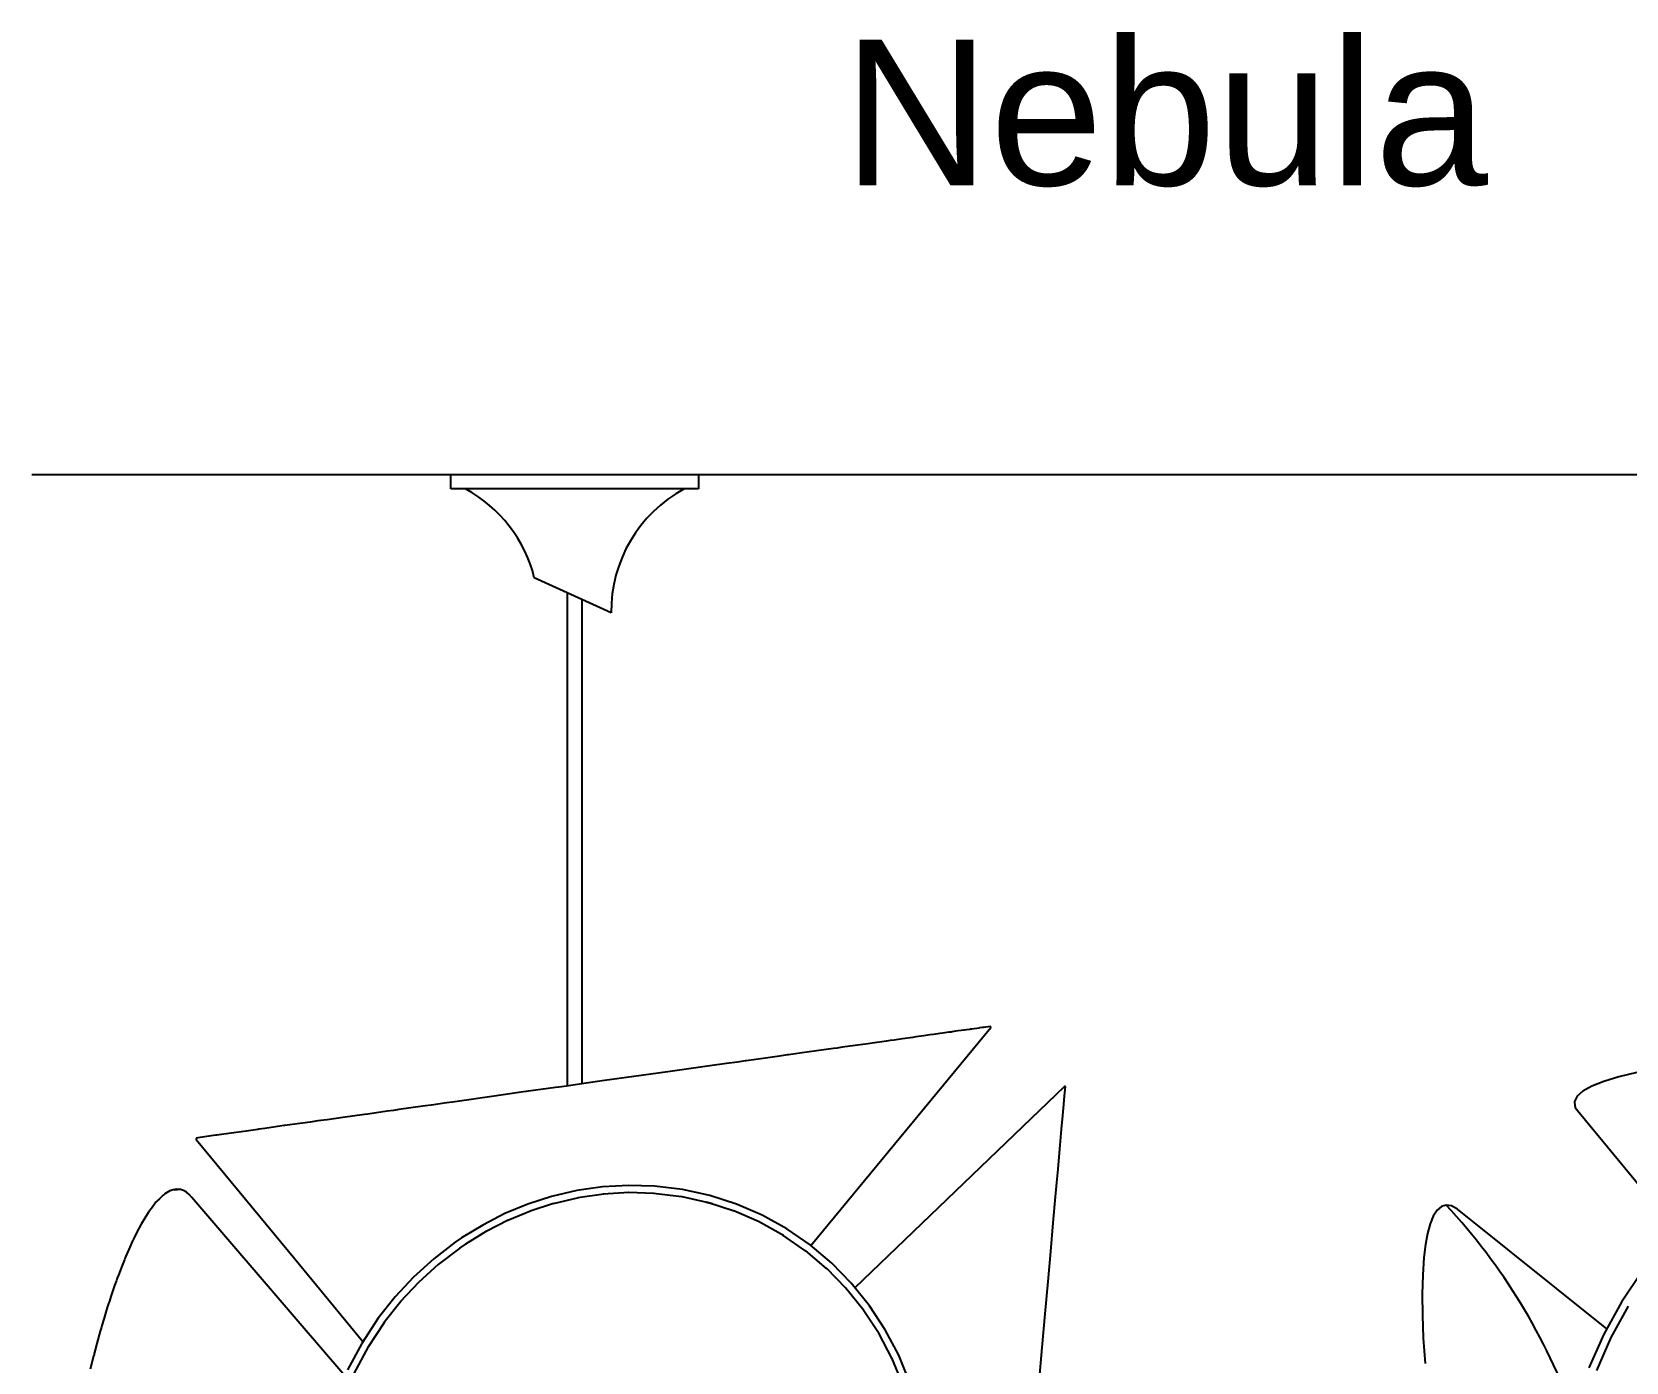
# Model space of a CAD drawing. Header units: millimetres. Extents: x 112 to 8820, y -2365 to 5002.
# Drawn here: x 118 to 1212, y 4062 to 4976 of the extents above; entities that cross this region are included whole.
import ezdxf

# ---------------------------------------------------------------- set-up
doc = ezdxf.new("R2010")
doc.units = ezdxf.units.MM
doc.layers.add('FLOS', color=30, linetype='Continuous')
doc.styles.get("Standard").update_dxf_attribs({"font": 'arial.ttf'})

# ---------------------------------------------------------------- blocks, each defined once
blk = doc.blocks.new('NEBULA_EL_frontal')
for p, q in [((3.62, 150.83), (20.62, 150.83)), ((3.62, 149.83), (3.62, 150.83)), ((20.62, 150.83), (20.62, 149.83)), ((20.62, 149.83), (3.62, 149.83)), ((14.62, 141.33), (9.34, 143.74)), ((11.62, 108.85), (11.62, 142.69)), ((12.62, 108.99), (12.62, 142.24)), ((28.33, 97.89), (40.67, 112.87)), ((39, 112.7), (38.86, 112.68)), ((39.23, 112.73), (39, 112.7)), ((39.29, 112.74), (39.23, 112.73)), ((39.38, 112.75), (39.29, 112.74)), ((39.88, 112.82), (39.38, 112.75)), ((39.9, 112.83), (39.88, 112.82)), ((40.1, 112.85), (39.9, 112.83)), ((40.12, 112.86), (40.1, 112.85)), ((40.17, 112.86), (40.12, 112.86)), ((40.49, 112.91), (40.17, 112.86)), ((40.66, 112.93), (40.49, 112.91)), ((40.67, 112.9), (40.66, 112.93)), ((40.67, 112.87), (40.67, 112.9)), ((32.07, 111.72), (30.48, 111.5)), ((32.84, 111.83), (32.07, 111.72)), ((33.19, 111.88), (32.84, 111.83)), ((33.52, 111.93), (33.19, 111.88)), ((33.76, 111.96), (33.52, 111.93)), ((34.03, 112), (33.76, 111.96)), ((34.61, 112.08), (34.03, 112)), ((35.32, 112.18), (34.61, 112.08)), ((35.53, 112.21), (35.32, 112.18)), ((36.08, 112.29), (35.53, 112.21)), ((36.48, 112.35), (36.08, 112.29)), ((36.74, 112.38), (36.48, 112.35)), ((37.18, 112.44), (36.74, 112.38)), ((37.39, 112.47), (37.18, 112.44)), ((37.8, 112.53), (37.39, 112.47)), ((37.96, 112.55), (37.8, 112.53)), ((38.02, 112.56), (37.96, 112.55)), ((38.26, 112.6), (38.02, 112.56)), ((38.82, 112.67), (38.26, 112.6)), ((38.86, 112.68), (38.82, 112.67)), ((23.83, 110.57), (23.28, 110.49)), ((23.89, 110.58), (23.83, 110.57)), ((25.2, 110.76), (23.89, 110.58)), ((26.18, 110.9), (25.2, 110.76)), ((26.73, 110.98), (26.18, 110.9)), ((26.78, 110.98), (26.73, 110.98)), ((28.04, 111.16), (26.78, 110.98)), ((29.87, 111.42), (28.04, 111.16)), ((30.14, 111.45), (29.87, 111.42)), ((30.48, 111.5), (30.14, 111.45)), ((15.68, 109.42), (14.16, 109.21)), ((17.85, 109.73), (15.68, 109.42)), ((18.98, 109.88), (17.85, 109.73)), ((21.38, 110.22), (18.98, 109.88)), ((22.54, 110.39), (21.38, 110.22)), ((23.28, 110.49), (22.54, 110.39)), ((8.45, 108.41), (6.43, 108.12)), ((10.81, 108.74), (8.45, 108.41)), ((11.02, 108.77), (10.81, 108.74)), ((11.56, 108.84), (11.02, 108.77)), ((12.44, 108.97), (11.56, 108.84)), ((13.53, 109.12), (12.44, 108.97)), ((14.16, 109.21), (13.53, 109.12)), ((45.72, 108.8), (32.46, 96.06)), ((45.75, 108.8), (45.72, 108.8)), ((45.73, 108.17), (45.77, 108.59)), ((45.79, 108.8), (45.75, 108.8)), ((45.77, 108.59), (45.79, 108.8)), ((0.05, 107.23), (-0.32, 107.17)), ((1.69, 107.46), (0.05, 107.23)), ((2.44, 107.56), (1.69, 107.46)), ((3.17, 107.66), (2.44, 107.56)), ((3.53, 107.71), (3.17, 107.66)), ((3.72, 107.74), (3.53, 107.71)), ((4.05, 107.79), (3.72, 107.74)), ((6.43, 108.12), (4.05, 107.79)), ((45.61, 106.82), (45.68, 107.58)), ((45.68, 107.58), (45.73, 108.17)), ((-7.78, 106.13), (-7.83, 106.12)), ((-7.28, 106.2), (-7.78, 106.13)), ((-6.03, 106.37), (-7.28, 106.2)), ((-5.51, 106.44), (-6.03, 106.37)), ((-5.09, 106.5), (-5.51, 106.44)), ((-4.87, 106.53), (-5.09, 106.5)), ((-3.79, 106.68), (-4.87, 106.53)), ((-2.3, 106.89), (-3.79, 106.68)), ((-2.09, 106.92), (-2.3, 106.89)), ((-0.76, 107.11), (-2.09, 106.92)), ((-0.32, 107.17), (-0.76, 107.11)), ((45.53, 105.89), (45.61, 106.82)), ((-13.85, 105.23), (-13.86, 105.18)), ((-13.86, 105.18), (-7.09, 96.97)), ((-13.75, 105.29), (-13.85, 105.27)), ((-13.85, 105.27), (-13.85, 105.23)), ((-13.42, 105.33), (-13.75, 105.29)), ((-13, 105.39), (-13.42, 105.33)), ((-12.96, 105.4), (-13, 105.39)), ((-12.82, 105.42), (-12.96, 105.4)), ((-12.52, 105.46), (-12.82, 105.42)), ((-12.44, 105.47), (-12.52, 105.46)), ((-12.13, 105.51), (-12.44, 105.47)), ((-11.11, 105.66), (-12.13, 105.51)), ((-10.42, 105.75), (-11.11, 105.66)), ((-9.63, 105.86), (-10.42, 105.75)), ((-9.55, 105.88), (-9.63, 105.86)), ((-9.15, 105.93), (-9.55, 105.88)), ((-8.42, 106.03), (-9.15, 105.93)), ((-7.99, 106.1), (-8.42, 106.03)), ((-7.83, 106.12), (-7.99, 106.1)), ((45.43, 104.79), (45.53, 105.89)), ((45.29, 103.14), (45.36, 103.99)), ((45.36, 103.99), (45.43, 104.79)), ((45.43, 104.79), (45.43, 104.79)), ((45.21, 102.22), (45.29, 103.14)), ((-15.21, 101.75), (-15.43, 101.72)), ((-15.14, 101.74), (-15.21, 101.75)), ((14.03, 101.92), (12.26, 101.66)), ((15.81, 102.02), (14.03, 101.92)), ((17.59, 101.97), (15.81, 102.02)), ((19.51, 101.74), (17.59, 101.97)), ((45.12, 101.24), (45.21, 102.22)), ((-16.62, 100.86), (-16.93, 100.44)), ((-16.58, 100.89), (-16.62, 100.86)), ((-16.55, 100.93), (-16.58, 100.89)), ((-16.38, 101.09), (-16.55, 100.93)), ((-16.13, 101.34), (-16.38, 101.09)), ((-16.06, 101.39), (-16.13, 101.34)), ((-16.03, 101.41), (-16.06, 101.39)), ((-16, 101.43), (-16.03, 101.41)), ((-15.89, 101.51), (-16, 101.43)), ((-15.66, 101.64), (-15.89, 101.51)), ((-15.57, 101.67), (-15.66, 101.64)), ((-15.54, 101.69), (-15.57, 101.67)), ((-15.51, 101.69), (-15.54, 101.69)), ((-15.43, 101.72), (-15.51, 101.69)), ((-15.22, 101.72), (-15.38, 101.7)), ((-15.38, 101.7), (-15.36, 101.71)), ((-15.36, 101.71), (-15.15, 101.74)), ((-15.14, 101.74), (-15.22, 101.72)), ((-15.15, 101.74), (-15.14, 101.74)), ((-15.09, 101.74), (-15.14, 101.74)), ((-15.07, 101.74), (-15.09, 101.74)), ((-15.06, 101.74), (-15.07, 101.74)), ((-14.93, 101.73), (-15.06, 101.74)), ((-14.72, 101.66), (-14.93, 101.73)), ((-14.53, 101.55), (-14.72, 101.66)), ((-14.34, 101.39), (-14.53, 101.55)), ((-14.16, 101.18), (-14.34, 101.39)), ((-6.86, 92.68), (-14.16, 101.18)), ((8.9, 100.73), (7.33, 100.08)), ((10.52, 101.25), (8.9, 100.73)), ((10.67, 100.77), (9.06, 100.25)), ((12.26, 101.66), (10.52, 101.25)), ((12.38, 101.17), (10.63, 100.76)), ((14.11, 101.42), (12.34, 101.16)), ((15.84, 101.52), (14.06, 101.42)), ((17.57, 101.47), (15.8, 101.52)), ((19.45, 101.24), (17.53, 101.47)), ((21.29, 100.83), (19.4, 101.25)), ((21.4, 101.32), (19.51, 101.74)), ((21.15, 100.87), (21.18, 100.86)), ((21.57, 100.75), (21.15, 100.87)), ((21.18, 100.86), (21.57, 100.75)), ((23.07, 100.26), (21.24, 100.85)), ((23.22, 100.73), (21.4, 101.32)), ((24.98, 99.97), (23.22, 100.73)), ((44.96, 99.44), (45.12, 101.24)), ((-17.12, 100.19), (-17.64, 99.35)), ((-17.11, 100.21), (-17.12, 100.19)), ((-17.09, 100.24), (-17.11, 100.21)), ((-16.93, 100.44), (-17.09, 100.24)), ((7.33, 100.08), (5.81, 99.3)), ((7.56, 99.63), (6.04, 98.86)), ((9.09, 100.26), (7.52, 99.61)), ((24.78, 99.51), (23.03, 100.27)), ((26.68, 99.03), (24.98, 99.97)), ((-17.9, 98.86), (-18.16, 98.33)), ((-17.64, 99.35), (-17.9, 98.86)), ((5.81, 99.3), (4.36, 98.41)), ((6.07, 98.87), (4.62, 97.99)), ((26.44, 98.59), (24.74, 99.53)), ((27.99, 97.51), (26.4, 98.61)), ((28.28, 97.93), (26.68, 99.03)), ((44.79, 97.49), (44.96, 99.44)), ((-18.42, 97.77), (-18.68, 97.17)), ((-18.22, 98.21), (-18.42, 97.77)), ((-18.2, 98.26), (-18.22, 98.21)), ((-18.19, 98.28), (-18.2, 98.26)), ((-18.16, 98.33), (-18.19, 98.28)), ((3.92, 98.12), (2.44, 96.98)), ((4.23, 97.72), (2.74, 96.58)), ((4.36, 98.41), (3.92, 98.12)), ((4.64, 98), (4.21, 97.7)), ((29.43, 96.3), (27.96, 97.54)), ((29.76, 96.68), (28.28, 97.93)), ((44.6, 95.41), (44.79, 97.49)), ((-18.94, 96.53), (-19.2, 95.85)), ((-18.78, 96.92), (-18.94, 96.53)), ((-18.75, 97), (-18.78, 96.92)), ((-18.73, 97.04), (-18.75, 97)), ((-18.68, 97.17), (-18.73, 97.04)), ((-7.09, 96.97), (-2.42, 91.3)), ((2.44, 96.98), (1.06, 95.72)), ((2.78, 96.61), (1.39, 95.35)), ((30.74, 94.95), (29.4, 96.33)), ((31.1, 95.3), (29.76, 96.68)), ((-19.33, 95.48), (-19.46, 95.14)), ((-19.3, 95.57), (-19.33, 95.48)), ((-19.28, 95.64), (-19.3, 95.57)), ((-19.2, 95.85), (-19.28, 95.64)), ((1.06, 95.72), (-0.21, 94.36)), ((1.42, 95.38), (0.15, 94.02)), ((32.34, 93.76), (31.1, 95.3)), ((32.46, 96.06), (31.35, 94.99)), ((44.41, 93.21), (44.6, 95.41)), ((-19.71, 94.4), (-19.81, 94.08)), ((-19.46, 95.14), (-19.71, 94.4)), ((-0.21, 94.36), (-1.36, 92.9)), ((31.95, 93.44), (30.71, 94.99)), ((-19.96, 93.63), (-20.2, 92.83)), ((-19.87, 93.91), (-19.96, 93.63)), ((-19.84, 94), (-19.87, 93.91)), ((-19.81, 94.08), (-19.84, 94)), ((0.18, 94.05), (-0.97, 92.59)), ((33.01, 91.83), (31.92, 93.48)), ((33.43, 92.1), (32.34, 93.76)), ((44.2, 90.9), (44.41, 93.21)), ((-20.44, 92.01), (-20.68, 91.16)), ((-20.38, 92.21), (-20.44, 92.01)), ((-20.36, 92.29), (-20.38, 92.21)), ((-20.33, 92.39), (-20.36, 92.29)), ((-20.2, 92.83), (-20.33, 92.39)), ((-3.65, 88.94), (-6.86, 92.68)), ((-1.36, 92.9), (-2.5, 91.17)), ((-0.94, 92.63), (-2.08, 90.89)), ((34.35, 90.36), (33.43, 92.1)), ((-20.68, 91.16), (-20.84, 90.55)), ((-2.5, 91.17), (-3.48, 89.35)), ((-2.06, 90.93), (-3.04, 89.11)), ((33.91, 90.12), (32.99, 91.87)), ((43.99, 88.52), (44.2, 90.9)), ((-20.91, 90.29), (-21.13, 89.4)), ((-20.87, 90.41), (-20.91, 90.29)), ((-20.86, 90.47), (-20.87, 90.41)), ((-20.84, 90.55), (-20.86, 90.47)), ((34.64, 88.34), (33.89, 90.17)), ((35.1, 88.53), (34.35, 90.36))]:
    blk.add_line(p, q)
for centre, start, end in [((0.06, 141.42), 14.0294, 61.4819), ((24.19, 141.42), 118.5181, 180.5508)]:
    blk.add_arc(centre, 9.57, start, end)
blk = doc.blocks.new('NEBULA_EL_lateral')
for points in [[(-22.71, 111.21), (-23.93, 110.91), (-24.97, 110.59), (-25.8, 110.26), (-26.41, 109.92), (-26.8, 109.58), (-26.98, 109.23), (-26.98, 109.19), (-26.98, 109.15), (-26.93, 108.8), (-26.65, 108.46), (-19.96, 100.33)], [(-22.36, 97.53), (-23.76, 95.45), (-24.97, 93.25), (-25.99, 90.94)], [(-23.3, 95.16), (-24.49, 93.01), (-25.48, 90.74)], [(-24.77, 93.62), (-35, 101.83), (-35.42, 102.06), (-35.78, 102.11), (-36.11, 102.01), (-36.41, 101.75), (-36.67, 101.34), (-36.88, 100.82), (-37.07, 100.16), (-37.21, 99.39), (-37.32, 98.5), (-37.4, 97.31), (-37.44, 95.99)], [(-37.44, 95.99), (-37.42, 94.54), (-37.36, 92.98), (-37.24, 91.24)]]:
    blk.add_lwpolyline(points)
blk.add_arc((-66.95, 73.21), 42.5, 19.927, 42.8391)

msp = doc.modelspace()

# ---------------------------------------------------------------- linework, layer by layer
at = {"color": 1}
msp.add_lwpolyline([(117.6, 4671.7), (8819.7, 4671.7)], dxfattribs=at)

# ---------------------------------------------------------------- block references
at = {"color": 0, "xscale": 10, "yscale": 10, "zscale": 10}
for name, p in [('NEBULA_EL_frontal', (368.9, 3163.5)), ('NEBULA_EL_lateral', (1446, 3149.1))]:
    msp.add_blockref(name, p, dxfattribs=at)

# ---------------------------------------------------------------- texts
at = {"layer": 'FLOS', "color": 18, "true_color": 0x000000, "insert": (674.1, 4970.3), "char_height": 100, "attachment_point": 1}
msp.add_mtext_dynamic_manual_height_columns('Nebula', width=140.213, gutter_width=12.5, heights=[0], dxfattribs=at)

doc.saveas('drawing.dxf')
